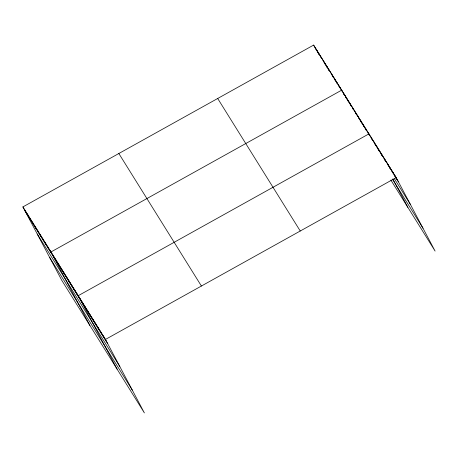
<?xml version="1.0" encoding="UTF-8"?>
<svg xmlns="http://www.w3.org/2000/svg" width="458" height="458" viewBox="0 0 458 458"><rect width="100%" height="100%" fill="white"/><g stroke="black" fill="none" stroke-linecap="round" stroke-linejoin="round"><path stroke-width="0.69" d="M22.9 206.913L105.466 339.435L144.373 412.916L61.807 280.393L22.9 206.913L313.627 45.084L396.193 177.607L435.1 251.087L390.863 180.086M105.466 339.435L396.193 177.607M315.888 49.349L316.879 50.941M317.537 52L319.192 54.651L316.93 50.386M324.144 62.603L325.134 64.194M325.798 65.254L327.447 67.904L325.186 63.633M328.105 68.963L329.096 70.555L326.84 66.284M332.731 76.383L333.39 77.442M335.044 80.093L335.703 81.158L333.447 76.887M336.361 82.217L337.025 83.276M340.987 89.636L341.645 90.695M343.3 93.346L343.958 94.405L341.702 90.14L50.97 251.969L89.877 325.455M345.561 96.982L346.202 98.006M347.805 100.583L348.767 102.123L346.511 97.857M350.691 105.214L351.332 106.239M352.294 107.785L353.576 109.84L351.315 105.575M355.179 112.416L356.461 114.471M358.385 117.557L359.026 118.588M360.629 121.158L362.232 123.734M363.515 125.79L364.156 126.82M365.118 128.366L366.4 130.421L364.139 126.156M368.003 132.992L369.606 135.568L367.345 131.303M371.203 138.139L371.844 139.169M374.409 143.285L375.05 144.316M377.936 148.942L379.218 151.003L376.963 146.737M380.821 153.573L382.424 156.149L380.169 151.879M384.027 158.72L385.63 161.29L383.369 157.025M387.233 163.867L387.874 164.891M389.477 167.468L390.439 169.008L388.178 164.743M392.363 172.094L393.004 173.124M393.966 174.67L395.248 176.725L392.987 172.46M395.569 177.24L398.454 181.872M394.521 178.986L410.545 204.715M392.552 179.37L423.009 228.244M217.687 98.487L300.253 231.009M118.84 153.51L201.406 286.032M25.161 211.178L107.722 343.7M37.253 234.021L119.819 366.543M49.716 257.556L132.276 390.079M394.59 175.03L396.851 179.301M391.384 169.889L392.998 172.935M389.781 167.313L392.042 171.584M386.575 162.172L388.836 166.437M384.972 159.596L386.586 162.647M381.766 154.455L383.38 157.5M378.566 149.308L380.174 152.354M375.36 144.161L377.615 148.432M373.757 141.591L376.012 145.856M372.154 139.02L373.768 142.066M370.551 136.444L372.806 140.709M370.562 136.919L368.948 133.873L78.221 295.702L117.128 369.182M392.792 178.912L407.855 207.354M365.742 128.727L367.356 131.778M362.536 123.586L364.797 127.851M360.933 121.009L363.194 125.274M359.33 118.439L361.591 122.704M357.727 115.863L359.988 120.133M356.124 113.292L357.738 116.338M354.521 110.722L356.782 114.987M352.918 108.145L354.532 111.197M349.712 103.004L351.326 106.05M348.114 100.428L350.37 104.699M344.908 95.287L347.164 99.552M343.305 92.711L344.92 95.762M340.048 87.489L341.983 91.148M338.399 84.839L340.334 88.497M336.745 82.188L339.006 86.453M335.096 79.537L337.031 83.196M331.792 74.236L333.727 77.894M330.144 71.585L332.079 75.244M328.489 68.935L329.783 71.374M323.537 60.988L325.472 64.641M321.882 58.338L323.823 61.99M320.234 55.687L321.527 58.12M318.585 53.036L320.84 57.302M315.281 47.735L316.896 50.781M313.627 45.084L315.568 48.743M103.863 336.865L106.119 341.13M102.26 334.288L104.516 338.554M100.657 331.718L102.913 335.983M99.054 329.147L101.315 333.413M97.451 326.571L99.712 330.836M95.848 324.001L98.109 328.266M94.245 321.43L96.506 325.695M92.642 318.854L94.903 323.119M91.039 316.283L93.3 320.548M89.436 313.707L91.697 317.978M87.833 311.137L90.094 315.402M86.23 308.566L88.491 312.831M84.627 305.99L86.888 310.261M83.024 303.419L85.285 307.684M81.421 300.849L83.682 305.114M79.824 298.272L82.079 302.543M76.618 293.131L78.873 297.397M75.015 290.555L77.27 294.826M73.412 287.985L75.667 292.25M71.809 285.414L74.064 289.679M70.206 282.838L72.461 287.109M68.603 280.267L70.858 284.533M67 277.697L69.255 281.962M65.397 275.121L67.658 279.391M63.794 272.55L66.055 276.815M62.191 269.98L64.452 274.245M60.588 267.403L62.849 271.674M58.985 264.833L61.246 269.098M57.382 262.262L59.643 266.527M55.779 259.686L58.04 263.957M54.176 257.115L56.437 261.381M52.573 254.545L54.834 258.81M49.321 249.318L51.582 253.589M47.672 246.667L49.928 250.938M46.018 244.017L48.279 248.288M44.369 241.366L46.624 245.637M42.714 238.715L44.976 242.986M41.065 236.07L43.321 240.335M39.411 233.42L41.672 237.685M37.762 230.769L40.023 235.034M36.108 228.118L38.369 232.383M34.459 225.468L36.72 229.733M32.81 222.817L35.066 227.082M31.155 220.166L33.417 224.431M29.507 217.516L31.762 221.781M27.852 214.865L30.114 219.13M26.203 212.214L28.459 216.479M24.549 209.564L26.81 213.829"/></g></svg>
